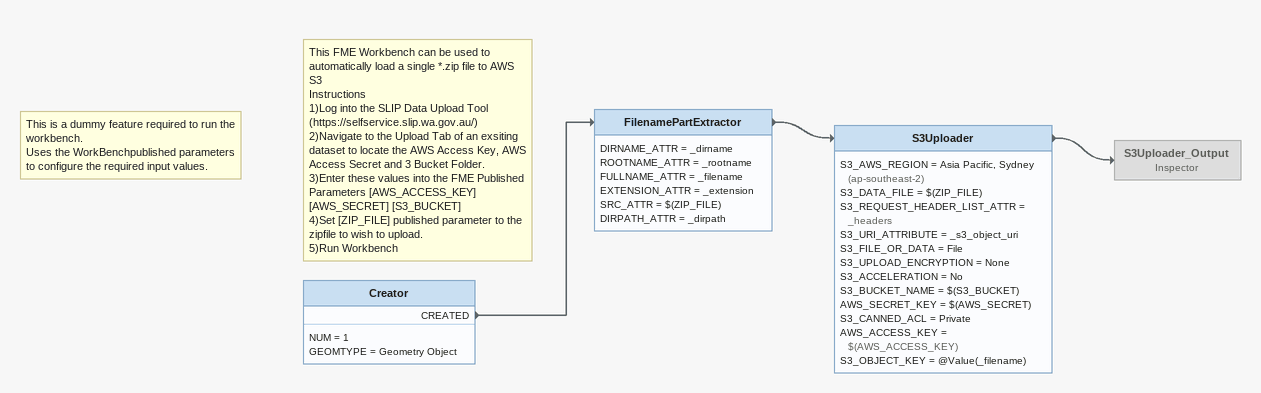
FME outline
Note: This is a dummy feature required to run the workbench. / Uses the WorkBenchpublished parameters to configure the required input values.
Note: This FME Workbench can be used to automatically load a single *.zip file to AWS S3 / Instructions / 1)Log into the SLIP Data Upload Tool (https://selfservice.slip.wa.gov.au/) / 2)Navigate to the Upload Tab of an exsiting dataset to locate the AWS Access Key, AWS Access Secret and 3 Bucket Folder. / 3)Enter these values into the FME Published Parameters [AWS_ACCESS_KEY] [AWS_SECRET] [S3_BUCKET] / 4)Set [ZIP_FILE] published parameter to the zipfile to wish to upload. / 5)Run Workbench
Creator
    NUM = 1
    GEOMTYPE = Geometry Object
    CREATED -> FilenamePartExtractor
FilenamePartExtractor
    DIRNAME_ATTR = _dirname
    ROOTNAME_ATTR = _rootname
    FULLNAME_ATTR = _filename
    EXTENSION_ATTR = _extension
    SRC_ATTR = $(ZIP_FILE)
    DIRPATH_ATTR = _dirpath
    -> S3Uploader
S3Uploader
    S3_AWS_REGION = Asia Pacific, Sydney (ap-southeast-2)
    S3_DATA_FILE = $(ZIP_FILE)
    S3_REQUEST_HEADER_LIST_ATTR = _headers
    S3_URI_ATTRIBUTE = _s3_object_uri
    S3_FILE_OR_DATA = File
    S3_UPLOAD_ENCRYPTION = None
    S3_ACCELERATION = No
    S3_BUCKET_NAME = $(S3_BUCKET)
    AWS_SECRET_KEY = $(AWS_SECRET)
    S3_CANNED_ACL = Private
    AWS_ACCESS_KEY = $(AWS_ACCESS_KEY)
    S3_OBJECT_KEY = @Value(_filename)
    -> S3Uploader_Output
S3Uploader_Output: Inspector [off]
